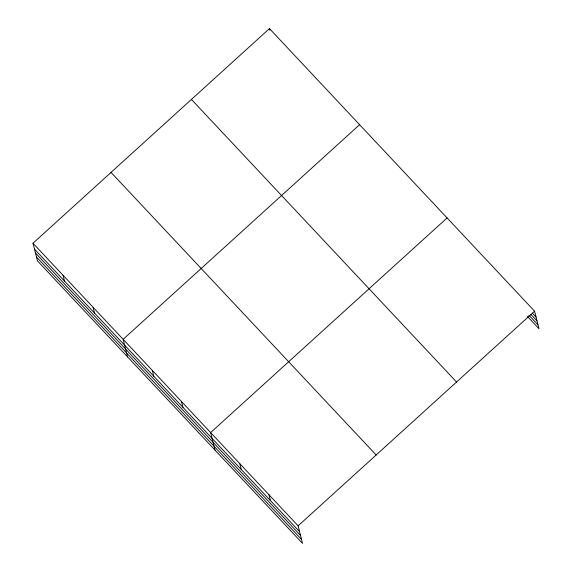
<?xml version="1.0" encoding="UTF-8"?>
<svg xmlns="http://www.w3.org/2000/svg" width="572" height="572" viewBox="0 0 572 572"><rect width="100%" height="100%" fill="white"/><g stroke="black" fill="none" stroke-linecap="round" stroke-linejoin="round"><path stroke-width="0.86" d="M32.997 243.243L298.126 525.832L302.538 543.4L37.416 260.811L32.997 243.243L269.462 28.6L534.584 311.189L539.003 328.757L527.456 316.452M359.602 124.682L123.144 339.325L127.556 356.892M447.097 217.932L210.632 432.575L215.051 450.143M298.126 525.832L534.584 311.189M532.41 313.149L536.057 317.031M530.952 314.428L537.029 320.899M528.914 315.172L538.03 324.889M191.427 99.435L456.556 382.024M111.032 172.408L376.161 454.997M34.47 249.085L299.592 531.674M35.443 252.96L300.565 535.542M36.444 256.942L301.566 539.532M269.462 28.6L269.877 30.273M268.962 494.744L270.427 500.593M239.797 463.663L241.27 469.505M181.474 401.494L182.94 407.336M152.309 370.406L153.775 376.254M93.093 307.3L94.566 313.141M63.049 275.268L64.514 281.117"/></g></svg>
